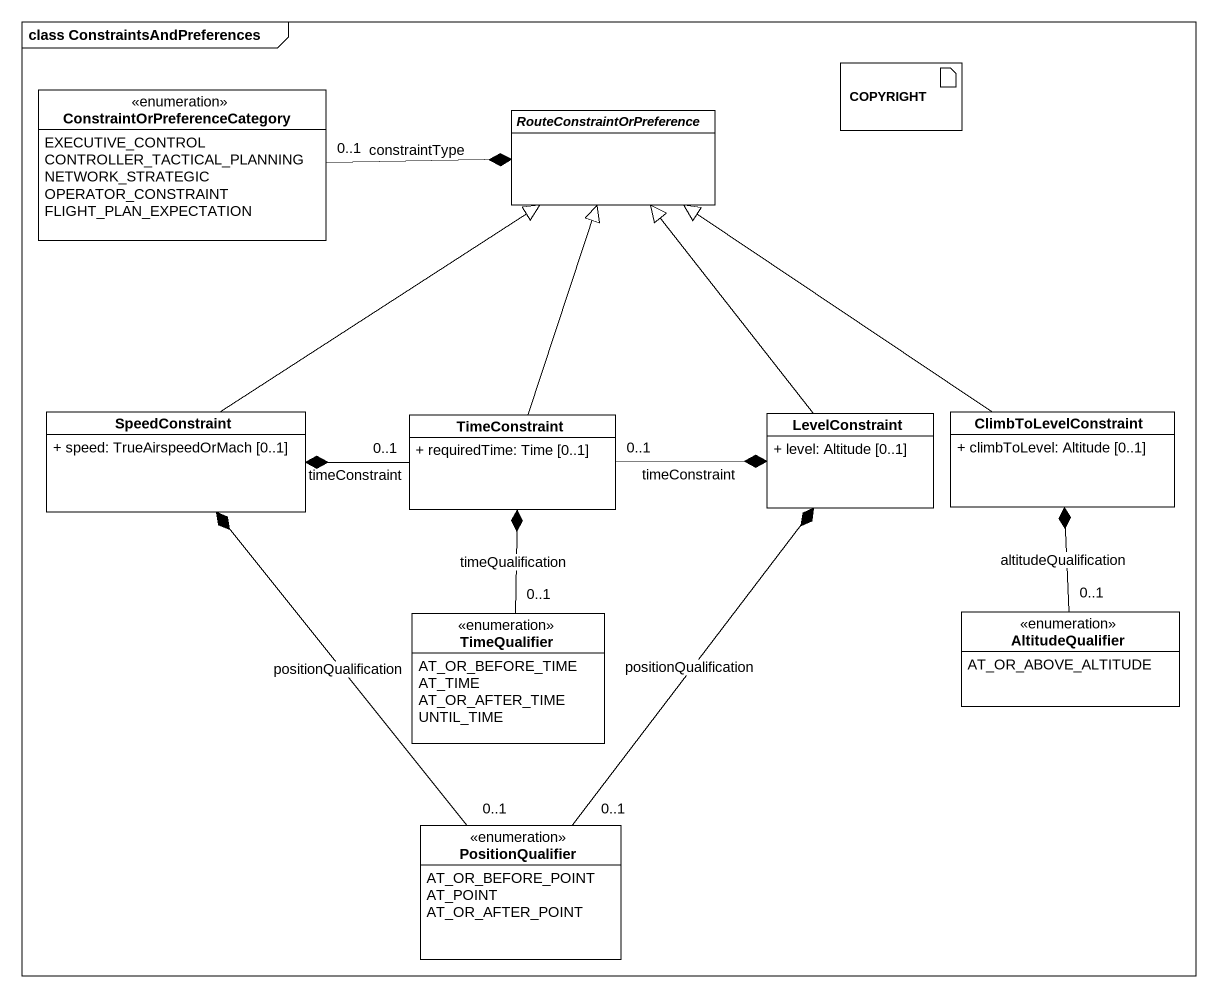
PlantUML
@startuml
mainframe class ConstraintsAndPreferences
allowmixing
hide circle
hide empty members
skinparam classAttributeIconSize 0
artifact COPYRIGHT
enum "ConstraintOrPreferenceCategory" as ConstraintOrPreferenceCatego {
  EXECUTIVE_CONTROL
  CONTROLLER_TACTICAL_PLANNING
  NETWORK_STRATEGIC
  OPERATOR_CONSTRAINT
  FLIGHT_PLAN_EXPECTATION
}
abstract class RouteConstraintOrPreference
class SpeedConstraint {
  + speed: TrueAirspeedOrMach [0..1]
}
class TimeConstraint {
  + requiredTime: Time [0..1]
}
class LevelConstraint {
  + level: Altitude [0..1]
}
class ClimbToLevelConstraint {
  + climbToLevel: Altitude [0..1]
}
enum TimeQualifier {
  AT_OR_BEFORE_TIME
  AT_TIME
  AT_OR_AFTER_TIME
  UNTIL_TIME
}
enum AltitudeQualifier {
  AT_OR_ABOVE_ALTITUDE
}
enum PositionQualifier {
  AT_OR_BEFORE_POINT
  AT_POINT
  AT_OR_AFTER_POINT
}
RouteConstraintOrPreference *-left- "0..1" ConstraintOrPreferenceCatego : constraintType
SpeedConstraint -up-|> RouteConstraintOrPreference
SpeedConstraint *-right- "0..1" TimeConstraint : timeConstraint
SpeedConstraint *-- "0..1" PositionQualifier : positionQualification
TimeConstraint -up-|> RouteConstraintOrPreference
TimeConstraint *-- "0..1" TimeQualifier : timeQualification
LevelConstraint -up-|> RouteConstraintOrPreference
LevelConstraint *-left- "0..1" TimeConstraint : timeConstraint
LevelConstraint *-- "0..1" PositionQualifier : positionQualification
ClimbToLevelConstraint -up-|> RouteConstraintOrPreference
ClimbToLevelConstraint *-- "0..1" AltitudeQualifier : altitudeQualification
@enduml
